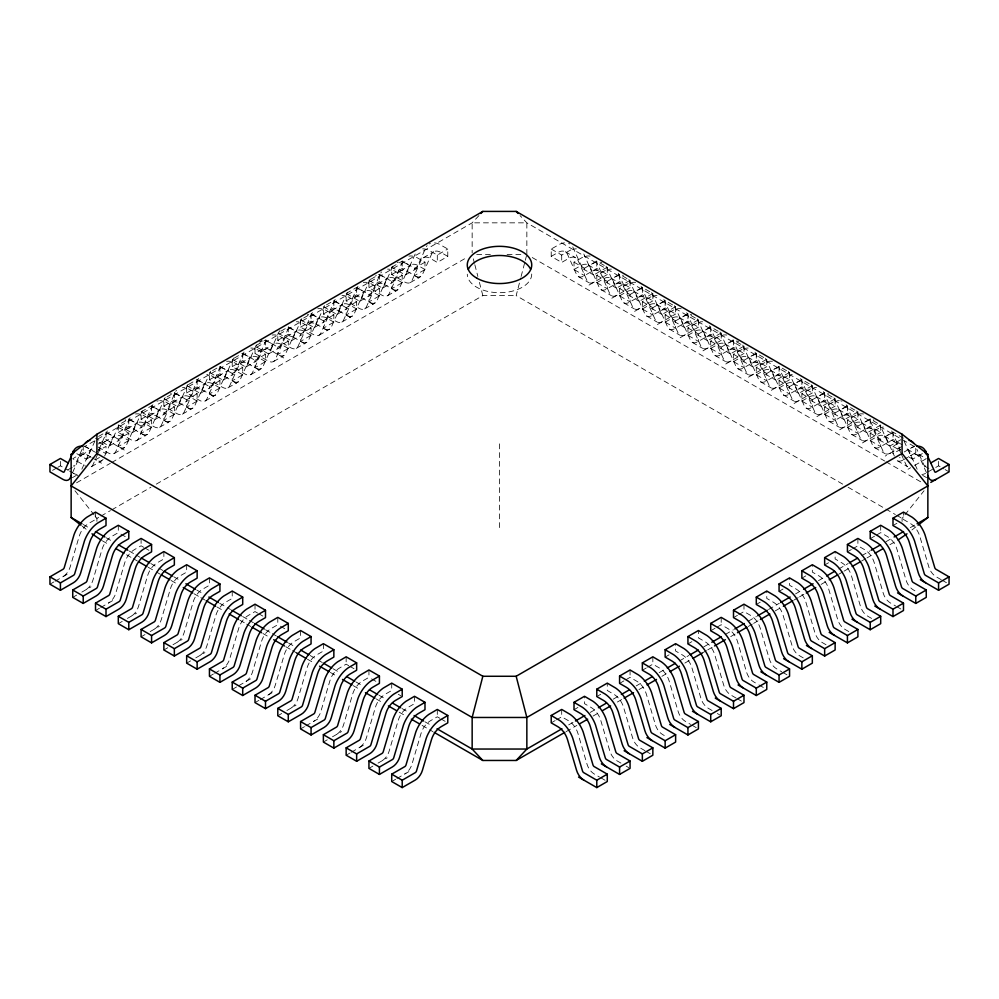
<?xml version="1.0" encoding="UTF-8"?>
<svg xmlns="http://www.w3.org/2000/svg" width="999" height="999" viewBox="0 0 999 999"><rect width="100%" height="100%" fill="white"/><g stroke="black" fill="none" stroke-linecap="round" stroke-linejoin="round"><path stroke-width="0.75" stroke-dasharray="5 3.75" d="M842.706 484.14L516.158 295.604L520.741 277.959M521.116 276.486L524.937 261.775M525.312 260.302L526.461 255.881M82.068 449.338L74.675 465.809A1.961 1.136 60 0 1 73.589 466.021L73.289 465.871M72.59 472.552L79.246 457.667A14.423 8.329 60 0 1 88.686 455.819M81.856 469.205L89.735 451.623A14.423 8.329 60 0 1 95.255 448.414M94.98 440.884L86.975 458.703A1.961 1.136 60 0 1 85.889 458.916L74.026 452.085M98.801 449.712L107.305 430.944M97.79 453.983L92.944 464.81A11.001 6.356 60 0 1 88.736 467.257M98.401 452.634L102.035 444.518A14.423 8.329 60 0 1 111.476 442.657M104.633 456.056L112.512 438.461A14.423 8.329 60 0 1 121.953 436.613L128.784 440.559L128.784 433.191L120.317 428.384A23.452 13.549 60 0 0 115.584 427.023M118.981 425.025L109.765 445.554A1.961 1.136 60 0 1 108.666 445.766L95.517 438.186M220.604 366.346L211.388 386.875A1.961 1.136 60 0 1 210.29 387.1L197.14 379.52L186.663 385.577L186.663 392.932L199.675 400.449A11.001 6.356 60 0 0 206.868 399.038L215.959 378.746A14.423 8.329 60 0 1 225.399 376.885M266.171 340.035L256.955 360.577A1.961 1.136 60 0 1 255.869 360.789L242.707 353.209L232.23 359.265L232.23 366.633L245.242 374.138A11.001 6.356 60 0 0 252.435 372.727L261.526 352.435A14.423 8.329 60 0 1 270.966 350.574M402.884 261.114L393.668 281.643A1.961 1.136 60 0 1 392.57 281.855L379.42 274.275L368.943 280.332L368.943 287.7L381.955 295.217A11.001 6.356 60 0 0 389.148 293.793L398.239 273.501A14.423 8.329 60 0 1 407.679 271.653M415.184 254.008L405.969 274.538A1.961 1.136 60 0 1 404.882 274.75L391.72 267.183L391.72 274.538L404.745 282.055A11.001 6.356 60 0 0 411.938 280.644L421.029 260.352A14.423 8.329 60 0 1 430.457 258.491L437.3 262.437L447.777 256.393L447.777 249.026L439.31 244.218A23.452 13.549 60 0 0 433.104 242.819M130.082 417.794L120.242 439.498A1.961 1.136 60 0 1 119.156 439.71L106.006 432.142L98.139 436.675M152.872 404.632L143.032 426.348A1.961 1.136 60 0 1 141.933 426.561L128.784 418.981L118.307 425.037L118.307 432.405L131.319 439.922A11.001 6.356 60 0 0 138.511 438.499L147.602 418.206A14.423 8.329 60 0 1 157.043 416.358M165.172 397.527L155.332 419.243A1.961 1.136 60 0 1 154.246 419.455L141.096 411.875L141.096 419.243L154.108 426.76A11.001 6.356 60 0 0 161.301 425.349L170.392 405.057A14.423 8.329 60 0 1 179.82 403.196M187.962 384.378L178.122 406.081A1.961 1.136 60 0 1 177.023 406.306L163.873 398.726L163.873 406.094L176.885 413.611A11.001 6.356 60 0 0 184.091 412.187L193.182 391.895A14.423 8.329 60 0 1 202.61 390.047M198.439 378.321L188.599 400.037A1.961 1.136 60 0 1 187.512 400.249L174.35 392.669L165.185 397.964M210.752 371.228L200.899 392.932A1.961 1.136 60 0 1 199.812 393.144L186.663 385.577M233.529 358.067L223.689 379.782A1.961 1.136 60 0 1 222.602 379.995L209.44 372.415L209.44 379.782L222.465 387.3A11.001 6.356 60 0 0 229.658 385.889L238.749 365.584A14.423 8.329 60 0 1 248.177 363.736M244.018 352.01L234.166 373.726A1.961 1.136 60 0 1 233.079 373.938L219.93 366.358L209.44 372.415M256.318 344.917L246.478 366.621A1.961 1.136 60 0 1 245.379 366.833L232.23 359.265M301.885 318.606L292.045 340.309A1.961 1.136 60 0 1 290.959 340.522L277.797 332.954L277.797 340.322L290.821 347.827A11.001 6.356 60 0 0 298.014 346.416L307.105 326.124A14.423 8.329 60 0 1 316.533 324.263M312.362 312.55L302.522 334.265A1.961 1.136 60 0 1 301.436 334.478L288.286 326.898L277.797 332.954M335.152 299.4L325.312 321.104A1.961 1.136 60 0 1 324.213 321.316L311.064 313.748L300.587 319.792L300.587 327.16L313.599 334.677A11.001 6.356 60 0 0 320.791 333.266L329.882 312.962A14.423 8.329 60 0 1 339.323 311.114M347.452 292.295L337.612 313.998A1.961 1.136 60 0 1 336.526 314.223L323.376 306.643L323.376 314.011L336.388 321.528A11.001 6.356 60 0 0 343.581 320.105L352.672 299.812A14.423 8.329 60 0 1 362.1 297.964M357.942 286.238L348.102 307.954A1.961 1.136 60 0 1 347.003 308.167L333.853 300.587L323.376 306.643M370.242 279.133L360.402 300.849A1.961 1.136 60 0 1 359.303 301.061L346.154 293.481L346.154 300.849L359.165 308.366A11.001 6.356 60 0 0 366.371 306.955L375.462 286.663A14.423 8.329 60 0 1 384.89 284.802M902.085 521.378L902.085 518.419L903.995 516.008M904.944 514.81L924.038 490.759M478.958 215.572L472.152 222.839L84.64 446.578M911.9 529.982L916.807 526.148M259.216 342.058L261.838 340.534M141.096 411.875L151.573 405.831L164.723 413.411A1.961 1.136 60 0 0 165.809 413.186L175.662 391.483A23.452 13.549 60 0 1 176.498 390.347M256.331 345.354L265.497 340.06L278.646 347.627A1.961 1.136 60 0 0 279.745 347.415L289.585 325.711A23.452 13.549 60 0 1 290.422 324.575M346.154 293.481L356.643 287.437L369.792 295.017A1.961 1.136 60 0 0 370.879 294.792L380.719 273.089A23.452 13.549 60 0 1 381.556 271.953M391.72 267.183L402.21 261.126L415.359 268.706A1.961 1.136 60 0 0 416.446 268.481L426.298 246.778A23.452 13.549 60 0 1 427.135 245.642M52.572 470.354L56.506 468.081M57.805 467.332L60.427 465.821L68.244 470.329M91.021 457.167L83.217 452.659L72.74 458.716L85.752 466.221M98.139 444.043L106.006 439.51L124.226 450.025M118.307 432.405L128.784 426.348L147.015 436.875M141.096 419.243L151.573 413.199L169.805 423.726M163.873 406.094L174.35 400.037L192.582 410.564M186.663 392.932L197.14 386.888L215.372 397.415M209.44 379.782L219.93 373.726L238.149 384.253M232.23 366.633L242.707 360.577L260.939 371.104M279.932 330.619A23.452 13.549 60 0 0 279.108 331.755L269.255 353.471A1.961 1.136 60 0 1 268.169 353.683L255.02 346.104L255.02 353.471L265.497 347.427L283.728 357.942M277.797 340.322L288.286 334.265L306.506 344.792M300.587 327.16L311.064 321.116L329.295 331.631M323.376 314.011L333.853 307.954L352.085 318.481M346.154 300.849L356.643 294.805L374.862 305.332M368.943 287.7L379.42 281.643L397.652 292.17M391.72 274.538L402.21 268.494L420.442 279.021M81.456 455.107L91.945 449.063M104.246 441.958L114.723 435.901M127.035 428.796L137.512 422.752M149.813 415.646L160.29 409.59M172.602 402.497L183.079 396.441M195.379 389.335L205.869 383.279M218.169 376.186L228.646 370.13M240.959 363.024L251.436 356.98M263.736 349.875L274.226 343.818M286.526 336.713L297.003 330.669M309.315 323.564L319.792 317.507M332.093 310.402L342.582 304.358M354.882 297.252L365.359 291.196M377.659 284.103L388.149 278.047M400.449 270.941L410.926 264.885M423.239 257.792L433.716 251.736M95.517 452.397L106.006 446.341L106.006 453.708L99.163 449.762A14.423 8.329 60 0 0 98.164 449.25M128.784 433.191L118.307 439.248L118.307 446.603L128.784 440.559M151.573 420.03L141.096 426.086L141.096 433.454L151.573 427.397L151.573 420.03L143.107 415.234A23.452 13.549 60 0 0 135.502 413.986M174.35 406.88L163.873 412.937L163.873 420.304L174.35 414.248L174.35 406.88L165.896 402.073A23.452 13.549 60 0 0 159.69 400.674M197.14 393.731L186.663 399.775L186.663 407.142L197.14 401.099L197.14 393.731L188.674 388.923A23.452 13.549 60 0 0 182.467 387.525M219.93 380.569L209.44 386.625L209.44 393.993L219.93 387.937L219.93 380.569L211.463 375.761A23.452 13.549 60 0 0 206.731 374.413M242.707 367.42L232.23 373.464L232.23 380.831L242.707 374.787L242.707 367.42L234.253 362.612A23.452 13.549 60 0 0 226.648 361.376M265.497 354.258L255.02 360.314L255.02 367.682L265.497 361.626L265.497 354.258L257.03 349.463A23.452 13.549 60 0 0 250.824 348.052M288.286 341.109L277.797 347.153L277.797 354.52L288.286 348.476L288.286 341.109L279.82 336.301A23.452 13.549 60 0 0 272.215 335.065M311.064 327.947L300.587 334.003L300.587 341.371L311.064 335.314L311.064 327.947L302.597 323.152A23.452 13.549 60 0 0 296.391 321.74M333.853 314.797L323.376 320.854L323.376 328.209L333.853 322.165L333.853 314.797L325.387 309.99A23.452 13.549 60 0 0 317.782 308.753M356.643 301.648L346.154 307.692L346.154 315.06L356.643 309.003L356.643 301.648L348.176 296.84A23.452 13.549 60 0 0 341.97 295.429M379.42 288.486L368.943 294.543L368.943 301.91L379.42 295.854L379.42 288.486L370.954 283.679A23.452 13.549 60 0 0 363.349 282.442M402.21 275.337L391.72 281.381L391.72 288.748L402.21 282.705L402.21 275.337L393.743 270.529A23.452 13.549 60 0 0 387.537 269.131M424.987 262.175L414.51 268.232L414.51 275.599L424.987 269.543L424.987 262.175L416.533 257.38A23.452 13.549 60 0 0 408.928 256.131M422.627 248.863A23.452 13.549 60 0 1 428.833 250.274L437.3 255.07L447.777 249.026M67.882 469.83L74.425 466.046M86.738 458.941L90.672 456.68M109.515 445.791L120.005 439.735M132.305 432.642L142.782 426.585M155.095 419.48L165.572 413.436M177.872 406.331L188.361 400.274M200.662 393.169L211.139 387.125M223.451 380.02L233.928 373.963M246.229 366.858L256.718 360.814M269.018 353.708L279.495 347.652M291.795 340.547L302.285 334.503M314.585 327.397L325.062 321.341M337.375 314.248L347.852 308.192M360.152 301.086L370.641 295.042M382.942 287.937L393.419 281.88M405.731 274.775L416.208 268.731M95.517 459.765L99.45 457.492M72.403 477.647L76.336 475.387M91.259 466.77L101.736 460.714M114.048 453.608L124.525 447.564M136.826 440.459L147.315 434.403M159.615 427.297L170.092 421.253M182.405 414.148L192.882 408.091M205.182 400.986L215.672 394.942M227.972 387.837L238.449 381.78M250.761 374.675L261.238 368.631M273.539 361.526L284.028 355.469M296.328 348.376L306.805 342.32M319.106 335.214L329.595 329.171M341.895 322.065L352.372 316.009M364.685 308.903L375.162 302.859M387.462 295.754L397.952 289.698M410.252 282.592L420.729 276.548M76.536 482.829L110.302 463.336M111.651 462.549L466.758 257.53M594.255 282.055A11.001 6.356 -60 0 1 587.062 280.644L577.971 260.352A14.423 8.329 -60 0 0 568.543 258.491L561.7 262.437L551.223 256.393L551.223 249.026L559.69 244.218A23.452 13.549 -60 0 1 565.896 242.819M96.915 521.378L96.915 518.419L99.613 516.858M100.961 516.083L110.414 510.626M111.763 509.852L150.899 487.25M156.294 484.14L482.842 295.604L516.158 295.604M551.223 256.393L558.054 252.447A14.423 8.329 -60 0 1 567.494 254.295L576.585 274.588A11.001 6.356 -60 0 0 583.778 276.011L596.79 268.494L607.28 274.538L607.28 267.183L596.79 261.126L583.641 268.706A1.961 1.136 -60 0 1 582.554 268.481L572.702 246.778A23.452 13.549 -60 0 0 571.865 245.642M551.223 249.026L561.7 255.07L570.167 250.274A23.452 13.549 -60 0 1 576.373 248.863M574.013 262.175L584.49 268.232L584.49 275.599L574.013 269.543L574.013 262.175L582.467 257.38A23.452 13.549 -60 0 1 590.072 256.131M574.013 269.543L580.844 265.597A14.423 8.329 -60 0 1 590.272 267.457L599.363 287.749A11.001 6.356 -60 0 0 606.568 289.161L619.58 281.643L630.057 287.7L630.057 280.332L619.58 274.275L606.43 281.855A1.961 1.136 -60 0 1 605.332 281.643L596.116 261.114M49.95 584.203L53.859 581.955M55.157 581.206L68.182 573.688M607.28 267.183L594.118 274.75A1.961 1.136 -60 0 1 593.031 274.538L583.816 254.008M596.79 275.337L607.28 281.381L607.28 288.748L596.79 282.705L596.79 275.337L605.257 270.529A23.452 13.549 -60 0 1 611.463 269.131M589.048 285.065L607.28 274.538M143.706 547.315L141.096 545.791L134.253 549.737A14.423 8.329 -60 0 0 124.825 562.487L115.734 593.281A11.001 6.356 -60 0 1 108.541 603.009M596.79 282.705L603.633 278.758A14.423 8.329 -60 0 1 613.061 280.607L622.152 300.899A11.001 6.356 -60 0 0 629.345 302.322L642.357 294.805L652.846 300.849L652.846 293.481L642.357 287.437L629.208 295.017A1.961 1.136 -60 0 1 628.121 294.792L618.281 273.089A23.452 13.549 -60 0 0 617.444 271.953M72.74 597.365L76.636 595.104M81.843 592.107L90.959 586.838M630.057 280.332L616.907 287.912A1.961 1.136 -60 0 1 615.821 287.7L605.968 265.984A23.452 13.549 -60 0 0 605.132 264.847M619.58 288.486L630.057 294.543L630.057 301.91L619.58 295.854L619.58 288.486L628.046 283.679A23.452 13.549 -60 0 1 635.651 282.442M611.825 298.226L630.057 287.7M619.58 295.854L626.41 291.908A14.423 8.329 -60 0 1 635.851 293.756L644.942 314.061A11.001 6.356 -60 0 0 652.135 315.472L665.147 307.954L675.624 314.011L675.624 306.643L665.147 300.587L651.997 308.167A1.961 1.136 -60 0 1 650.898 307.954L641.058 286.238M95.517 610.514L99.425 608.266M100.724 607.517L113.749 599.999M652.846 293.481L639.697 301.061A1.961 1.136 -60 0 1 638.598 300.849L628.758 279.133M642.357 301.648L652.846 307.692L652.846 315.06L642.357 309.003L642.357 301.648L650.824 296.84A23.452 13.549 -60 0 1 657.03 295.429M634.615 311.376L652.846 300.849M642.357 309.003L649.2 305.057A14.423 8.329 -60 0 1 658.628 306.918L667.719 327.21A11.001 6.356 -60 0 0 674.912 328.621L687.936 321.116L698.413 327.16L698.413 319.792L687.936 313.748L674.787 321.316A1.961 1.136 -60 0 1 673.688 321.104L663.848 299.4M118.307 623.676L122.215 621.415M127.41 618.418L136.538 613.149M675.624 306.643L662.474 314.223A1.961 1.136 -60 0 1 661.388 313.998L651.548 292.295M665.147 314.797L675.624 320.854L675.624 328.209L665.147 322.165L665.147 314.797L673.613 309.99A23.452 13.549 -60 0 1 681.218 308.753M657.404 324.538L675.624 314.011M665.147 322.165L671.977 318.219A14.423 8.329 -60 0 1 681.418 320.067L690.509 340.372A11.001 6.356 -60 0 0 697.702 341.783L710.714 334.265L721.203 340.322L721.203 332.954L710.714 326.898L697.564 334.478A1.961 1.136 -60 0 1 696.478 334.265L686.638 312.55M141.096 636.825L144.992 634.577M150.2 631.568L159.316 626.311M698.413 319.792L685.264 327.372A1.961 1.136 -60 0 1 684.165 327.16L674.325 305.444A23.452 13.549 -60 0 0 672.527 303.359M687.936 327.947L698.413 334.003L698.413 341.371L687.936 335.314L687.936 327.947L696.403 323.152A23.452 13.549 -60 0 1 702.609 321.74M680.182 337.687L698.413 327.16M687.936 335.314L694.767 331.368A14.423 8.329 -60 0 1 704.208 333.229L713.298 353.521A11.001 6.356 -60 0 0 720.491 354.932L733.503 347.427L743.98 353.471L743.98 346.104L733.503 340.06L720.354 347.627A1.961 1.136 -60 0 1 719.255 347.415L709.415 325.711A23.452 13.549 -60 0 0 708.578 324.575M163.873 649.987L167.782 647.727M172.989 644.717L182.105 639.46M721.203 332.954L708.041 340.522A1.961 1.136 -60 0 1 706.955 340.309L697.115 318.606M710.714 341.109L721.203 347.153L721.203 354.52L710.714 348.476L710.714 341.109L719.18 336.301A23.452 13.549 -60 0 1 726.785 335.065M702.971 350.836L721.203 340.322M257.642 613.086L255.02 611.575L248.177 615.521A14.423 8.329 -60 0 0 238.749 628.259L229.658 659.053A11.001 6.356 -60 0 1 222.465 668.781M710.714 348.476L717.557 344.53A14.423 8.329 -60 0 1 726.985 346.378L736.076 366.67A11.001 6.356 -60 0 0 743.268 368.094L756.293 360.577L766.77 366.633L766.77 359.265L756.293 353.209L743.131 360.789A1.961 1.136 -60 0 1 742.045 360.577L732.829 340.035M186.663 663.136L190.559 660.888M195.767 657.879L204.895 652.609M743.98 346.104L730.831 353.683A1.961 1.136 -60 0 1 729.745 353.471L719.892 331.755A23.452 13.549 -60 0 0 719.068 330.619M733.503 354.258L743.98 360.314L743.98 367.682L733.503 361.626L733.503 354.258L741.97 349.463A23.452 13.549 -60 0 1 748.176 348.052M725.761 363.998L743.98 353.471M733.503 361.626L740.334 357.679A14.423 8.329 -60 0 1 749.774 359.54L758.865 379.832A11.001 6.356 -60 0 0 766.058 381.243L779.07 373.726L789.56 379.782L789.56 372.415L779.07 366.358L765.921 373.938A1.961 1.136 -60 0 1 764.834 373.726L754.982 352.01M209.44 676.298L213.349 674.038M214.648 673.289L227.672 665.771M766.77 359.265L753.621 366.833A1.961 1.136 -60 0 1 752.522 366.621L742.682 344.917M756.293 367.42L766.77 373.464L766.77 380.831L756.293 374.787L756.293 367.42L764.747 362.612A23.452 13.549 -60 0 1 772.352 361.376M748.538 377.147L766.77 366.633M756.293 374.787L763.124 370.841A14.423 8.329 -60 0 1 772.552 372.689L781.643 392.982A11.001 6.356 -60 0 0 788.848 394.405L801.86 386.888L812.337 392.932L812.337 385.577L801.86 379.52L788.711 387.1A1.961 1.136 -60 0 1 787.612 386.875L778.396 366.346M232.23 689.447L237.437 686.438M238.736 685.689L250.462 678.92M789.56 372.415L776.398 379.995A1.961 1.136 -60 0 1 775.311 379.782L765.471 358.067M779.07 380.569L789.56 386.625L789.56 393.993L779.07 387.937L779.07 380.569L787.537 375.761A23.452 13.549 -60 0 1 792.269 374.413M771.328 390.309L789.56 379.782M779.07 387.937L785.913 383.991A14.423 8.329 -60 0 1 795.341 385.851L804.432 406.143A11.001 6.356 -60 0 0 811.625 407.555L824.65 400.037L835.127 406.094L835.127 398.726L824.65 392.669L811.488 400.249A1.961 1.136 -60 0 1 810.401 400.037L800.561 378.321M255.02 702.597L258.916 700.349M260.227 699.6L273.239 692.082M812.337 385.577L799.188 393.144A1.961 1.136 -60 0 1 798.101 392.932L788.248 371.228M801.86 393.731L812.337 399.775L812.337 407.142L801.86 401.099L801.86 393.731L810.326 388.923A23.452 13.549 -60 0 1 816.533 387.525M794.105 403.459L812.337 392.932M348.776 665.709L346.154 664.185L339.323 668.131A14.423 8.329 -60 0 0 329.882 680.881L320.791 711.675A11.001 6.356 -60 0 1 313.599 721.403M801.86 401.099L808.691 397.152A14.423 8.329 -60 0 1 818.131 399.001L827.222 419.293A11.001 6.356 -60 0 0 834.415 420.704L847.427 413.199L857.904 419.243L857.904 411.875L847.427 405.831L834.277 413.411A1.961 1.136 -60 0 1 833.191 413.186L823.338 391.483A23.452 13.549 -60 0 0 822.502 390.347M277.797 715.759L281.706 713.498M286.913 710.501L296.029 705.232M835.127 398.726L821.977 406.306A1.961 1.136 -60 0 1 820.878 406.081L811.038 384.378M824.65 406.88L835.127 412.937L835.127 420.304L824.65 414.248L824.65 406.88L833.104 402.073A23.452 13.549 -60 0 1 839.31 400.674M816.895 416.62L835.127 406.094M824.65 414.248L831.48 410.302A14.423 8.329 -60 0 1 840.908 412.15L849.999 432.455A11.001 6.356 -60 0 0 857.204 433.866L870.216 426.348L880.693 432.405L880.693 425.037L870.216 418.981L857.067 426.561A1.961 1.136 -60 0 1 855.968 426.348L846.128 404.632M300.587 728.908L304.495 726.66M305.794 725.911L318.818 718.393M857.904 411.875L844.754 419.455A1.961 1.136 -60 0 1 843.668 419.243L833.828 397.527M847.427 420.03L857.904 426.086L857.904 433.454L847.427 427.397L847.427 420.03L855.893 415.234A23.452 13.549 -60 0 1 863.498 413.986M839.684 429.77L857.904 419.243M847.427 427.397L854.27 423.451A14.423 8.329 -60 0 1 863.698 425.312L872.789 445.604A11.001 6.356 -60 0 0 879.982 447.015L892.994 439.51L903.483 445.554L885.251 456.081M323.376 742.07L327.272 739.809M332.48 736.812L341.596 731.543M880.693 425.037L867.544 432.617A1.961 1.136 -60 0 1 866.445 432.392L856.605 410.689A23.452 13.549 -60 0 0 855.768 409.553M870.216 433.191L880.693 439.248L880.693 446.603L870.216 440.559L870.216 433.191L878.683 428.384A23.452 13.549 -60 0 1 883.416 427.023M862.462 442.932L880.693 432.405M870.216 440.559L877.047 436.613A14.423 8.329 -60 0 1 886.488 438.461L894.367 456.056M903.483 438.186L892.994 432.142L879.844 439.71A1.961 1.136 -60 0 1 878.758 439.498L868.918 417.794M346.154 755.219L350.062 752.971M351.361 752.222L364.385 744.692M900.911 439.672L890.334 445.766A1.961 1.136 -60 0 1 889.235 445.554L880.019 425.025M900.836 449.25A14.423 8.329 -60 0 0 899.837 449.762L892.994 453.708L892.994 446.341L899.987 442.307M439.922 718.318L437.3 716.807L430.457 720.754A14.423 8.329 -60 0 0 421.029 733.503L411.938 764.297A11.001 6.356 -60 0 1 404.745 774.013M904.207 451.973L914.497 446.041M368.943 768.381L372.852 766.121M378.047 763.111L387.175 757.854M914.547 465.472L926.26 458.716L915.783 452.659L903.483 459.765L899.55 457.492M922.402 453.571L913.111 458.916A1.961 1.136 -60 0 1 912.025 458.703L902.809 438.174M908.041 469.23L910.638 467.732M391.72 781.53L395.629 779.282M396.928 778.521L409.952 771.003M928.158 471.828L938.573 465.821L943.805 468.843M551.223 722.864L555.157 720.591M556.468 719.829L561.7 716.807L568.543 720.754A14.423 8.329 60 0 1 577.971 733.503L587.062 764.297A11.001 6.356 60 0 0 594.255 774.013L599.462 777.022M574.013 709.702L577.934 707.442M596.79 696.553L600.724 694.28M619.58 683.391L624.812 680.369M626.123 679.62L630.057 677.347L636.9 681.293A14.423 8.329 60 0 1 646.328 694.043L655.419 724.837A11.001 6.356 60 0 0 662.612 734.552L666.52 736.812M642.357 670.242L646.291 667.969M647.602 667.22L652.846 664.185L659.677 668.131A14.423 8.329 60 0 1 669.118 680.881L678.209 711.675A11.001 6.356 60 0 0 685.401 721.403L690.609 724.4M665.147 657.092L669.08 654.82M687.936 643.93L691.857 641.658M710.714 630.781L715.958 627.747M717.27 626.997L721.203 624.725L728.034 628.671A14.423 8.329 60 0 1 737.474 641.42L746.565 672.215A11.001 6.356 60 0 0 753.758 681.93L757.654 684.19M733.503 617.619L737.437 615.347M738.748 614.597L743.98 611.575L750.823 615.521A14.423 8.329 60 0 1 760.251 628.259L769.342 659.053A11.001 6.356 60 0 0 776.535 668.781L781.742 671.79M756.293 604.47L760.214 602.197M779.07 591.308L783.004 589.048M801.86 578.159L805.793 575.886M824.65 564.997L828.571 562.737M847.427 551.848L851.36 549.575M852.671 548.826L857.904 545.791L864.747 549.737A14.423 8.329 60 0 1 874.175 562.487L883.266 593.281A11.001 6.356 60 0 0 890.459 603.009L895.666 606.006M870.216 538.698L875.449 535.664M876.76 534.915L880.693 532.642L887.524 536.588A14.423 8.329 60 0 1 896.965 549.338L906.056 580.132A11.001 6.356 60 0 0 913.248 589.847L917.157 592.107M892.994 525.536L896.927 523.264M568.693 724.874L574.1 721.753M590.297 712.399L597.052 708.503M613.261 699.15L620.004 695.254M636.213 685.901L642.956 681.992M659.165 672.639L665.921 668.743M679.42 660.951L688.873 655.494M703.721 646.915L710.476 643.019M725.324 634.44L733.428 629.77M748.276 621.191L756.38 616.52M768.531 609.502L779.332 603.259M795.541 593.906L802.284 590.009M818.493 580.656L825.236 576.76M838.748 568.968L848.201 563.511M861.7 555.706L869.804 551.036M886.001 541.683L892.756 537.787M910.301 527.647L915.708 524.525M566.096 731.643L576.885 725.411M593.081 716.058L599.825 712.162M617.37 702.035L622.764 698.925M638.96 689.572L645.704 685.676M661.9 676.323L668.643 672.439M684.839 663.086L691.583 659.19M702.372 652.959L706.43 650.624M707.779 649.837L713.174 646.728M730.719 636.6L736.113 633.478M748.251 626.473L752.297 624.138M753.646 623.351L759.053 620.242M775.236 610.889L781.992 606.992M794.13 599.987L798.176 597.639M799.525 596.865L804.932 593.756M821.116 584.403L827.871 580.506M838.661 574.275L842.706 571.94M844.055 571.153L850.811 567.257M861.6 561.026L865.646 558.691M866.995 557.917L872.402 554.795M889.934 544.667L896.69 540.771M591.483 264.186L592.956 263.424A23.452 13.549 -60 0 1 597.689 262.063M614.26 277.347L615.734 276.586A23.452 13.549 -60 0 1 623.339 275.337M637.05 290.497L638.523 289.735A23.452 13.549 -60 0 1 644.73 288.336M659.839 303.659L661.313 302.884A23.452 13.549 -60 0 1 667.519 301.486M682.617 316.808L684.09 316.046A23.452 13.549 -60 0 1 688.823 314.685M705.406 329.97L706.88 329.195A23.452 13.549 -60 0 1 713.086 327.797M728.196 343.119L729.67 342.357A23.452 13.549 -60 0 1 738.573 341.483M750.973 356.281L752.447 355.507A23.452 13.549 -60 0 1 758.653 354.108M773.763 369.43L775.236 368.668A23.452 13.549 -60 0 1 781.443 367.257M796.553 382.58L798.014 381.818A23.452 13.549 -60 0 1 804.22 380.419M819.33 395.741L820.803 394.98A23.452 13.549 -60 0 1 828.408 393.731M842.12 408.891L843.593 408.129A23.452 13.549 -60 0 1 849.799 406.73M864.897 422.053L866.37 421.278A23.452 13.549 -60 0 1 873.975 420.042M887.686 435.202L889.16 434.44A23.452 13.549 -60 0 1 895.366 433.029M910.476 448.364L911.95 447.589A23.452 13.549 -60 0 1 913.561 446.94M925.711 465.871L925.411 466.021A1.961 1.136 -60 0 1 924.325 465.809L916.932 449.338M476.71 254.42L490.384 254.42M507.092 254.42L522.29 254.42M407.517 264.186L406.044 263.424A23.452 13.549 60 0 0 401.311 262.063M384.74 277.347L383.266 276.586A23.452 13.549 60 0 0 375.661 275.337M361.95 290.497L360.477 289.735A23.452 13.549 60 0 0 354.27 288.336M339.161 303.659L337.687 302.884A23.452 13.549 60 0 0 331.481 301.486M316.383 316.808L314.91 316.046A23.452 13.549 60 0 0 310.177 314.685M293.594 329.97L292.12 329.195A23.452 13.549 60 0 0 285.914 327.797M270.804 343.119L269.33 342.357A23.452 13.549 60 0 0 260.427 341.483M248.027 356.281L246.553 355.507A23.452 13.549 60 0 0 240.347 354.108M225.237 369.43L223.764 368.668A23.452 13.549 60 0 0 217.557 367.257M202.447 382.58L200.986 381.818A23.452 13.549 60 0 0 194.78 380.419M179.67 395.741L178.197 394.98A23.452 13.549 60 0 0 170.592 393.731M156.88 408.891L155.407 408.129A23.452 13.549 60 0 0 149.201 406.73M134.103 422.053L132.63 421.278A23.452 13.549 60 0 0 125.025 420.042M111.314 435.202L109.84 434.44A23.452 13.549 60 0 0 103.634 433.029M88.524 448.364L87.05 447.589A23.452 13.549 60 0 0 85.439 446.94M914.36 446.578L526.848 222.839L520.042 215.572M945.116 469.592L949.05 471.865M565.284 251.736L575.761 257.792M588.074 264.885L598.551 270.941M610.851 278.047L621.341 284.103M633.641 291.196L644.118 297.252M656.418 304.358L666.907 310.402M679.208 317.507L689.685 323.564M701.997 330.669L712.474 336.713M724.774 343.818L735.264 349.875M747.564 356.98L758.041 363.024M770.354 370.13L780.831 376.186M793.131 383.279L803.621 389.335M815.921 396.441L826.398 402.497M838.71 409.59L849.187 415.646M861.488 422.752L871.965 428.796M884.277 435.901L894.754 441.958M907.055 449.063L917.544 455.107M892.994 446.341L900.861 450.886M582.792 268.731L593.269 274.775M605.581 281.88L616.058 287.937M628.359 295.042L638.848 301.086M651.148 308.192L661.625 314.248M673.938 321.341L684.415 327.397M696.715 334.503L707.205 340.547M719.505 347.652L729.982 353.708M742.282 360.814L752.771 366.858M765.072 373.963L775.549 380.02M787.861 387.125L798.338 393.169M810.639 400.274L821.128 406.331M833.428 413.436L843.905 419.48M856.218 426.585L866.695 432.642M878.995 439.735L889.485 445.791M908.328 456.68L912.262 458.941M924.574 466.046L931.118 469.83M578.271 276.548L588.748 282.592M601.048 289.698L611.538 295.754M623.838 302.859L634.315 308.903M646.628 316.009L657.105 322.065M669.405 329.171L679.894 335.214M692.195 342.32L702.672 348.376M714.972 355.469L725.461 361.526M737.761 368.631L748.239 374.675M760.551 381.78L771.028 387.837M783.328 394.942L793.818 400.986M806.118 408.091L816.595 414.148M828.908 421.253L839.385 427.297M851.685 434.403L862.174 440.459M874.475 447.564L884.952 453.608M897.264 460.714L907.741 466.77M922.664 475.387L926.597 477.647M532.242 257.53L884.652 461.001M886.001 461.775L922.464 482.829M848.101 487.25L884.54 508.291M885.888 509.065L895.329 514.522M896.69 515.297L902.085 518.419M447.777 256.393L440.946 252.447A14.423 8.329 60 0 0 431.506 254.295L422.415 274.588A11.001 6.356 60 0 1 415.222 276.011M424.987 269.543L418.156 265.597A14.423 8.329 60 0 0 408.728 267.457L399.637 287.749A11.001 6.356 60 0 1 392.432 289.161M941.245 579.695L936.038 576.698A11.001 6.356 60 0 1 928.845 566.97L919.754 536.176A14.423 8.329 60 0 0 910.314 523.439L903.483 519.492L903.483 512.125M942.544 580.456L946.453 582.704M402.21 282.705L395.367 278.758A14.423 8.329 60 0 0 385.939 280.607L376.848 300.899A11.001 6.356 60 0 1 369.655 302.322M368.943 280.332L382.093 287.912A1.961 1.136 60 0 0 383.179 287.7L393.032 265.984A23.452 13.549 60 0 1 393.868 264.847M379.42 295.854L372.59 291.908A14.423 8.329 60 0 0 363.149 293.756L354.058 314.061A11.001 6.356 60 0 1 346.865 315.472M896.977 606.768L900.873 609.015M356.643 309.003L349.8 305.057A14.423 8.329 60 0 0 340.372 306.918L331.281 327.21A11.001 6.356 60 0 1 324.088 328.621M871.59 618.418L867.681 616.158A11.001 6.356 60 0 1 860.489 606.443L851.398 575.649A14.423 8.329 60 0 0 841.957 562.899L835.127 558.953L835.127 551.585M333.853 322.165L327.023 318.219A14.423 8.329 60 0 0 317.582 320.067L308.491 340.372A11.001 6.356 60 0 1 301.298 341.783M848.8 631.568L844.892 629.32A11.001 6.356 60 0 1 837.699 619.592L828.608 588.798A14.423 8.329 60 0 0 819.18 576.048L812.337 572.102L812.337 564.735M300.587 319.792L313.736 327.372A1.961 1.136 60 0 0 314.835 327.16L324.675 305.444A23.452 13.549 60 0 1 326.473 303.359M311.064 335.314L304.233 331.368A14.423 8.329 60 0 0 294.792 333.229L285.702 353.521A11.001 6.356 60 0 1 278.509 354.932M826.011 644.717L822.115 642.469A11.001 6.356 60 0 1 814.909 632.742L805.818 601.96A14.423 8.329 60 0 0 796.39 589.21L789.56 585.264L789.56 577.897M288.286 348.476L281.443 344.53A14.423 8.329 60 0 0 272.015 346.378L262.924 366.67A11.001 6.356 60 0 1 255.732 368.094M803.233 657.879L799.325 655.619A11.001 6.356 60 0 1 792.132 645.903L783.041 615.109A14.423 8.329 60 0 0 773.601 602.36L766.77 598.413L766.77 591.046M255.02 353.471L268.032 360.989A11.001 6.356 60 0 0 275.225 359.578L284.315 339.273A14.423 8.329 60 0 1 293.756 337.425M265.497 361.626L258.666 357.679A14.423 8.329 60 0 0 249.226 359.54L240.135 379.832A11.001 6.356 60 0 1 232.942 381.243M783.041 672.539L786.95 674.787M242.707 374.787L235.876 370.841A14.423 8.329 60 0 0 226.448 372.689L217.357 392.982A11.001 6.356 60 0 1 210.152 394.405M758.965 684.939L764.16 687.949M219.93 387.937L213.087 383.991A14.423 8.329 60 0 0 203.659 385.851L194.568 406.143A11.001 6.356 60 0 1 187.375 407.555M736.176 698.089L730.968 695.092A11.001 6.356 60 0 1 723.776 685.364L714.685 654.57A14.423 8.329 60 0 0 705.244 641.833L698.413 637.874L698.413 630.519M737.474 698.85L741.383 701.098M197.14 401.099L190.31 397.152A14.423 8.329 60 0 0 180.869 399.001L171.778 419.293A11.001 6.356 60 0 1 164.585 420.704M712.087 710.501L708.179 708.241A11.001 6.356 60 0 1 700.986 698.526L691.895 667.732A14.423 8.329 60 0 0 682.467 654.982L675.624 651.036L675.624 643.668M717.294 713.498L719.892 715.009M174.35 414.248L167.52 410.302A14.423 8.329 60 0 0 158.092 412.15L149.001 432.455A11.001 6.356 60 0 1 141.796 433.866M691.907 725.149L697.115 728.159M151.573 427.397L144.73 423.451A14.423 8.329 60 0 0 135.302 425.312L126.211 445.604A11.001 6.356 60 0 1 119.018 447.015M118.307 425.037L131.456 432.617A1.961 1.136 60 0 0 132.555 432.392L142.395 410.689A23.452 13.549 60 0 1 143.232 409.553M645.029 750.711L639.835 747.702A11.001 6.356 60 0 1 632.629 737.986L623.538 707.192A14.423 8.329 60 0 0 614.11 694.442L607.28 690.496L607.28 683.129M646.341 751.46L650.237 753.721M99.013 442.307L106.006 446.341M98.127 447.065L108.541 453.071A11.001 6.356 60 0 0 115.734 451.66L124.825 431.356A14.423 8.329 60 0 1 134.253 429.508M84.503 446.041L94.793 451.973M92.108 457.792L101.448 463.186M620.953 763.111L617.045 760.863A11.001 6.356 60 0 1 609.852 751.136L600.761 720.354A14.423 8.329 60 0 0 591.321 707.604L584.49 703.658L584.49 696.291M626.148 766.121L628.758 767.632M69.543 471.078L78.659 476.336M600.761 777.771L605.968 780.781M120.929 534.153L126.161 537.175M145.017 548.064L148.951 550.337M258.941 613.836L262.874 616.108M280.419 626.236L285.664 629.258M350.087 666.458L354.021 668.731M371.566 678.858L376.798 681.88M398.276 694.28L400.899 695.791M441.233 719.08L445.154 721.353M83.292 524.525L88.699 527.647M106.244 537.787L112.999 541.683M129.196 551.036L134.603 554.158M135.951 554.932L139.997 557.267M150.799 563.511L157.555 567.407M158.903 568.181L162.962 570.516M173.764 576.76L180.507 580.656M196.716 590.009L203.459 593.906M219.668 603.259L230.469 609.502M242.62 616.52L248.014 619.63M249.375 620.416L253.421 622.752M265.572 629.77L270.979 632.891M272.327 633.666L276.373 636.001M288.524 643.019L295.279 646.915M310.127 655.494L316.883 659.39M318.231 660.177L322.277 662.512M333.079 668.743L339.835 672.639M356.044 681.992L362.787 685.901M378.996 695.254L385.739 699.15M401.948 708.503L408.703 712.399M424.9 721.753L430.307 724.874M102.31 540.771L109.066 544.667M126.598 554.795L132.005 557.917M133.354 558.691L137.4 561.026M148.189 567.257L154.945 571.153M156.294 571.94L160.34 574.275M171.129 580.506L177.884 584.403M194.068 593.756L199.475 596.865M200.824 597.639L204.87 599.987M217.008 606.992L223.764 610.889M239.947 620.242L245.354 623.351M246.703 624.138L250.749 626.473M262.887 633.478L268.281 636.6M285.826 646.728L291.221 649.837M292.57 650.624L296.628 652.959M307.417 659.19L314.161 663.086M330.357 672.439L337.1 676.323M353.296 685.676L360.04 689.572M376.236 698.925L381.63 702.035M399.175 712.162L405.919 716.058M422.115 725.411L432.904 731.643M82.193 526.148L87.1 529.982M74.962 490.759L94.056 514.81M95.005 516.008L96.915 518.419M891.695 430.944L900.199 449.712M926.41 472.552L919.754 457.667A14.423 8.329 -60 0 0 910.314 455.819M917.144 469.205L909.265 451.623A14.423 8.329 -60 0 0 903.745 448.414M900.599 452.634L896.965 444.518A14.423 8.329 -60 0 0 887.524 442.657M901.21 453.983L906.056 464.81A11.001 6.356 -60 0 0 910.264 467.257M473.301 258.828L474.45 263.249M474.825 264.71L477.884 276.486M479.408 282.367L482.842 295.604M938.573 461.401L938.573 465.821M915.783 448.239L915.783 452.659M892.994 432.142L892.994 439.51M880.693 525.274L880.693 532.642M870.216 418.981L870.216 426.348M857.904 538.424L857.904 545.791M847.427 405.831L847.427 413.199M824.65 392.669L824.65 400.037M801.86 379.52L801.86 386.888M779.07 366.358L779.07 373.726M756.293 353.209L756.293 360.577M743.98 604.208L743.98 611.575M733.503 340.06L733.503 347.427M721.203 617.357L721.203 624.725M710.714 326.898L710.714 334.265M687.936 313.748L687.936 321.116M665.147 300.587L665.147 307.954M652.846 656.818L652.846 664.185M642.357 287.437L642.357 294.805M630.057 669.979L630.057 677.347M619.58 274.275L619.58 281.643M596.79 261.126L596.79 268.494M561.7 255.07L561.7 262.437M561.7 709.44L561.7 716.807M526.848 254.42L526.848 222.839L472.152 222.839L472.152 252.909M499.5 443.843L499.5 528.034M437.3 255.07L437.3 262.437M437.3 709.44L437.3 716.807M414.51 696.291L414.51 703.658L407.679 707.604A14.423 8.329 -60 0 0 398.239 720.354L389.148 751.136A11.001 6.356 -60 0 1 381.955 760.863M402.21 261.126L402.21 268.494M391.72 683.129L391.72 690.496L384.89 694.442A14.423 8.329 -60 0 0 375.462 707.192L366.371 737.986A11.001 6.356 -60 0 1 359.165 747.702M379.42 274.275L379.42 281.643M368.943 669.979L368.943 677.347L362.1 681.293A14.423 8.329 -60 0 0 352.672 694.043L343.581 724.837A11.001 6.356 -60 0 1 336.388 734.552M356.643 287.437L356.643 294.805M346.154 656.818L346.154 664.185M333.853 300.587L333.853 307.954M323.376 643.668L323.376 651.036L316.533 654.982A14.423 8.329 -60 0 0 307.105 667.732L298.014 698.526A11.001 6.356 -60 0 1 290.821 708.241M311.064 313.748L311.064 321.116M300.587 630.519L300.587 637.874L293.756 641.833A14.423 8.329 -60 0 0 284.315 654.57L275.225 685.364A11.001 6.356 -60 0 1 268.032 695.092M288.286 326.898L288.286 334.265M277.797 617.357L277.797 624.725L270.966 628.671A14.423 8.329 -60 0 0 261.526 641.42L252.435 672.215A11.001 6.356 -60 0 1 245.242 681.93M265.497 340.06L265.497 347.427M255.02 604.208L255.02 611.575M242.707 353.209L242.707 360.577M232.23 591.046L232.23 598.413L225.399 602.36A14.423 8.329 -60 0 0 215.959 615.109L206.868 645.903A11.001 6.356 -60 0 1 199.675 655.619M219.93 366.358L219.93 373.726M209.44 577.897L209.44 585.264L202.61 589.21A14.423 8.329 -60 0 0 193.182 601.96L184.091 632.742A11.001 6.356 -60 0 1 176.885 642.469M197.14 379.52L197.14 386.888M186.663 564.735L186.663 572.102L179.82 576.048A14.423 8.329 -60 0 0 170.392 588.798L161.301 619.592A11.001 6.356 -60 0 1 154.108 629.32M174.35 392.669L174.35 400.037M163.873 551.585L163.873 558.953L157.043 562.899A14.423 8.329 -60 0 0 147.602 575.649L138.511 606.443A11.001 6.356 -60 0 1 131.319 616.158M151.573 405.831L151.573 413.199M141.096 538.424L141.096 545.791M128.784 418.981L128.784 426.348M118.307 525.274L118.307 532.642L111.476 536.588A14.423 8.329 -60 0 0 102.035 549.338L92.944 580.132A11.001 6.356 -60 0 1 85.752 589.847M106.006 432.142L106.006 439.51M95.517 512.125L95.517 519.492L88.686 523.439A14.423 8.329 -60 0 0 79.246 536.176L70.155 566.97A11.001 6.356 -60 0 1 62.962 576.698M83.217 445.292L83.217 452.659M60.427 461.401L60.427 465.821M531.718 274.013A32.218 18.606 0 0 1 499.65 292.695A32.218 18.606 0 0 1 467.282 274.188M77.123 474.388A11.001 6.356 60 0 1 73.451 473.326M103.097 459.378A11.001 6.356 60 0 1 96.229 460.177M156.98 401.211A23.452 13.549 60 0 1 158.292 400.836M662.612 321.528A11.001 6.356 -60 0 1 655.419 320.105L646.328 299.812A14.423 8.329 -60 0 0 636.9 297.964M685.401 334.677A11.001 6.356 -60 0 1 678.209 333.266L669.118 312.962A14.423 8.329 -60 0 0 659.677 311.114M708.179 347.827A11.001 6.356 -60 0 1 700.986 346.416L691.895 326.124A14.423 8.329 -60 0 0 682.467 324.263M690.297 314.635A23.452 13.549 -60 0 1 691.695 314.81M730.968 360.989A11.001 6.356 -60 0 1 723.776 359.578L714.685 339.273A14.423 8.329 -60 0 0 705.244 337.425M753.758 374.138A11.001 6.356 -60 0 1 746.565 372.727L737.474 352.435A14.423 8.329 -60 0 0 728.034 350.574M429.195 243.918A23.452 13.549 60 0 1 430.394 243.344M397.127 262.55A23.452 13.549 60 0 1 398.439 262.188M307.305 314.81A23.452 13.549 60 0 1 308.703 314.635M568.606 243.344A23.452 13.549 -60 0 1 569.805 243.918M617.045 295.217A11.001 6.356 -60 0 1 609.852 293.793L600.761 273.501A14.423 8.329 -60 0 0 591.321 271.653M600.561 262.188A23.452 13.549 -60 0 1 601.873 262.55M639.835 308.366A11.001 6.356 -60 0 1 632.629 306.955L623.538 286.663A14.423 8.329 -60 0 0 614.11 284.802M925.549 473.326A11.001 6.356 -60 0 1 921.877 474.388M902.771 460.177A11.001 6.356 -60 0 1 895.903 459.378M890.459 453.071A11.001 6.356 -60 0 1 883.266 451.66L874.175 431.356A14.423 8.329 -60 0 0 864.747 429.508M867.681 439.922A11.001 6.356 -60 0 1 860.489 438.499L851.398 418.206A14.423 8.329 -60 0 0 841.957 416.358M840.708 400.836A23.452 13.549 -60 0 1 842.02 401.211M844.892 426.76A11.001 6.356 -60 0 1 837.699 425.349L828.608 405.057A14.423 8.329 -60 0 0 819.18 403.196M822.115 413.611A11.001 6.356 -60 0 1 814.909 412.187L805.818 391.895A14.423 8.329 -60 0 0 796.39 390.047M799.325 400.449A11.001 6.356 -60 0 1 792.132 399.038L783.041 378.746A14.423 8.329 -60 0 0 773.601 376.885M776.535 387.3A11.001 6.356 -60 0 1 769.342 385.889L760.251 365.584A14.423 8.329 -60 0 0 750.823 363.736"/><path stroke-width="1.5" d="M918.044 525.187L927.859 517.519L927.859 454.37L902.085 434.228L516.158 211.413L482.842 211.413L96.915 434.228L96.915 453.471L482.842 676.273L472.152 717.469L472.152 749.038L482.842 760.464L516.158 760.464L564.747 732.417M71.366 475.262L70.155 477.972A11.001 6.356 60 0 1 62.962 479.383L49.95 471.865L49.95 464.498L60.427 458.454L68.144 462.899M96.915 453.471L71.141 485.939L472.152 717.469L526.848 717.469L927.859 485.939L902.085 453.471L902.085 434.228M480.894 213.499L482.842 211.413M516.158 760.464L526.848 749.038L561.95 728.771M80.956 525.187L71.141 517.519L71.141 454.37L96.915 434.228M906.992 533.816L898.039 539.997M71.141 454.37L73.839 452.809M106.006 518.169L97.54 523.139A23.452 13.549 -60 0 0 84.515 540.734L74.675 573.813A1.961 1.136 -60 0 1 73.589 575.287L60.427 582.892L49.95 576.848L49.95 584.203L60.427 590.259L73.451 582.742A11.001 6.356 -60 0 0 80.644 573.026L89.735 542.232A14.423 8.329 -60 0 1 99.163 529.482L106.006 525.536L106.006 518.169L95.517 512.125L87.05 517.095A23.452 13.549 -60 0 0 74.038 534.677L64.198 567.757A1.961 1.136 -60 0 1 63.099 569.23L49.95 576.848M128.784 531.331L120.317 536.301A23.452 13.549 -60 0 0 107.305 553.883L97.465 586.962A1.961 1.136 -60 0 1 96.366 588.436L83.217 596.053L72.74 589.997L72.74 597.365L83.217 603.421L96.229 595.904A11.001 6.356 -60 0 0 103.421 586.176L112.512 555.382A14.423 8.329 -60 0 1 121.953 542.644L128.784 538.698L128.784 531.331L118.307 525.274L109.84 530.244A23.452 13.549 -60 0 0 96.816 547.839L86.975 580.906A1.961 1.136 -60 0 1 85.889 582.392L72.74 589.997M151.573 544.48L143.107 549.45A23.452 13.549 -60 0 0 130.082 567.045L120.242 600.124A1.961 1.136 -60 0 1 119.156 601.598L106.006 609.203L95.517 603.146L95.517 610.514L106.006 616.57L119.018 609.053A11.001 6.356 -60 0 0 126.211 599.338L135.302 568.543A14.423 8.329 -60 0 1 144.73 555.794L151.573 551.848L151.573 544.48L141.096 538.424L132.63 543.406A23.452 13.549 -60 0 0 119.605 560.988L109.765 594.068A1.961 1.136 -60 0 1 108.666 595.541L95.517 603.146M174.35 557.629L165.896 562.612A23.452 13.549 -60 0 0 152.872 580.194L143.032 613.274A1.961 1.136 -60 0 1 141.933 614.747L128.784 622.352L118.307 616.308L118.307 623.676L128.784 629.72L141.796 622.215A11.001 6.356 -60 0 0 149.001 612.487L158.092 581.693A14.423 8.329 -60 0 1 167.52 568.943L174.35 564.997L174.35 557.629L163.873 551.585L155.407 556.555A23.452 13.549 -60 0 0 142.395 574.15L132.555 607.217A1.961 1.136 -60 0 1 131.456 608.691L118.307 616.308M197.14 570.791L188.674 575.761A23.452 13.549 -60 0 0 175.662 593.356L165.809 626.423A1.961 1.136 -60 0 1 164.723 627.909L151.573 635.514L141.096 629.457L141.096 636.825L151.573 642.881L164.585 635.364A11.001 6.356 -60 0 0 171.778 625.649L180.869 594.855A14.423 8.329 -60 0 1 190.31 582.105L197.14 578.159L197.14 570.791L186.663 564.735L178.197 569.705A23.452 13.549 -60 0 0 165.172 587.3L155.332 620.379A1.961 1.136 -60 0 1 154.246 621.853L141.096 629.457M219.93 583.94L211.463 588.911A23.452 13.549 -60 0 0 198.439 606.505L188.599 639.585A1.961 1.136 -60 0 1 187.512 641.058L174.35 648.663L163.873 642.619L163.873 649.987L174.35 656.031L187.375 648.526A11.001 6.356 -60 0 0 194.568 638.798L203.659 608.004A14.423 8.329 -60 0 1 213.087 595.254L219.93 591.308L219.93 583.94L209.44 577.897L200.986 582.867A23.452 13.549 -60 0 0 187.962 600.461L178.122 633.528A1.961 1.136 -60 0 1 177.023 635.002L163.873 642.619M242.707 597.102L234.253 602.072A23.452 13.549 -60 0 0 221.229 619.667L211.388 652.734A1.961 1.136 -60 0 1 210.29 654.208L197.14 661.825L186.663 655.769L186.663 663.136L197.14 669.193L210.152 661.675A11.001 6.356 -60 0 0 217.357 651.96L226.448 621.166A14.423 8.329 -60 0 1 235.876 608.416L242.707 604.47L242.707 597.102L232.23 591.046L223.764 596.016A23.452 13.549 -60 0 0 210.752 613.611L200.899 646.69A1.961 1.136 -60 0 1 199.812 648.164L186.663 655.769M265.497 610.252L257.03 615.222A23.452 13.549 -60 0 0 244.018 632.817L234.166 665.896A1.961 1.136 -60 0 1 233.079 667.369L219.93 674.974L209.44 668.93L209.44 676.298L219.93 682.342L232.942 674.824A11.001 6.356 -60 0 0 240.135 665.109L249.226 634.315A14.423 8.329 -60 0 1 258.666 621.565L265.497 617.619L265.497 610.252L255.02 604.208L246.553 609.178A23.452 13.549 -60 0 0 233.529 626.76L223.689 659.839A1.961 1.136 -60 0 1 222.602 661.313L209.44 668.93M288.286 623.413L279.82 628.383A23.452 13.549 -60 0 0 266.795 645.966L256.955 679.045A1.961 1.136 -60 0 1 255.869 680.519L242.707 688.136L232.23 682.08L232.23 689.447L242.707 695.504L255.732 687.986A11.001 6.356 -60 0 0 262.924 678.259L272.015 647.464A14.423 8.329 -60 0 1 281.443 634.727L288.286 630.781L288.286 623.413L277.797 617.357L269.33 622.327A23.452 13.549 -60 0 0 256.318 639.922L246.478 673.001A1.961 1.136 -60 0 1 245.379 674.475L232.23 682.08M311.064 636.563L302.597 641.533A23.452 13.549 -60 0 0 289.585 659.128L279.745 692.207A1.961 1.136 -60 0 1 278.646 693.681L265.497 701.286L255.02 695.242L255.02 702.597L265.497 708.653L278.509 701.136A11.001 6.356 -60 0 0 285.702 691.42L294.792 660.626A14.423 8.329 -60 0 1 304.233 647.876L311.064 643.93L311.064 636.563L300.587 630.519L292.12 635.489A23.452 13.549 -60 0 0 279.108 653.071L269.255 686.151A1.961 1.136 -60 0 1 268.169 687.624L255.02 695.242M333.853 649.725L325.387 654.695A23.452 13.549 -60 0 0 312.362 672.277L302.522 705.356A1.961 1.136 -60 0 1 301.436 706.83L288.286 714.447L277.797 708.391L277.797 715.759L288.286 721.802L301.298 714.297A11.001 6.356 -60 0 0 308.491 704.57L317.582 673.776A14.423 8.329 -60 0 1 327.023 661.038L333.853 657.092L333.853 649.725L323.376 643.668L314.91 648.638A23.452 13.549 -60 0 0 301.885 666.233L292.045 699.3A1.961 1.136 -60 0 1 290.959 700.786L277.797 708.391M356.643 662.874L348.176 667.844A23.452 13.549 -60 0 0 335.152 685.439L325.312 718.506A1.961 1.136 -60 0 1 324.213 719.992L311.064 727.597L300.587 721.54L300.587 728.908L311.064 734.964L324.088 727.447A11.001 6.356 -60 0 0 331.281 717.732L340.372 686.937A14.423 8.329 -60 0 1 349.8 674.188L356.643 670.242L356.643 662.874L346.154 656.818L337.687 661.8A23.452 13.549 -60 0 0 324.675 679.382L314.835 712.462A1.961 1.136 -60 0 1 313.736 713.935L300.587 721.54M379.42 676.023L370.954 681.006A23.452 13.549 -60 0 0 357.942 698.588L348.102 731.668A1.961 1.136 -60 0 1 347.003 733.141L333.853 740.746L323.376 734.702L323.376 742.07L333.853 748.114L346.865 740.609A11.001 6.356 -60 0 0 354.058 730.881L363.149 700.087A14.423 8.329 -60 0 1 372.59 687.337L379.42 683.391L379.42 676.023L368.943 669.979L360.477 674.949A23.452 13.549 -60 0 0 347.452 692.544L337.612 725.611A1.961 1.136 -60 0 1 336.526 727.085L323.376 734.702M402.21 689.185L393.743 694.155A23.452 13.549 -60 0 0 380.719 711.75L370.879 744.817A1.961 1.136 -60 0 1 369.792 746.29L356.643 753.908L346.154 747.851L346.154 755.219L356.643 761.275L369.655 753.758A11.001 6.356 -60 0 0 376.848 744.043L385.939 713.249A14.423 8.329 -60 0 1 395.367 700.499L402.21 696.553L402.21 689.185L391.72 683.129L383.266 688.099A23.452 13.549 -60 0 0 370.242 705.694L360.402 738.773A1.961 1.136 -60 0 1 359.303 740.247L346.154 747.851M424.987 702.334L416.533 707.304A23.452 13.549 -60 0 0 403.509 724.899L393.668 757.979A1.961 1.136 -60 0 1 392.57 759.452L379.42 767.057L368.943 761.013L368.943 768.381L379.42 774.425L392.432 766.92A11.001 6.356 -60 0 0 399.637 757.192L408.728 726.398A14.423 8.329 -60 0 1 418.156 713.648L424.987 709.702L424.987 702.334L414.51 696.291L406.044 701.261A23.452 13.549 -60 0 0 393.032 718.855L383.179 751.922A1.961 1.136 -60 0 1 382.093 753.396L368.943 761.013M447.777 715.496L439.31 720.466A23.452 13.549 -60 0 0 426.298 738.061L416.446 771.128A1.961 1.136 -60 0 1 415.359 772.602L402.21 780.219L391.72 774.163L391.72 781.53L402.21 787.587L415.222 780.069A11.001 6.356 -60 0 0 422.415 770.341L431.506 739.56A14.423 8.329 -60 0 1 440.946 726.81L447.777 722.864L447.777 715.496L437.3 709.44L428.833 714.41A23.452 13.549 -60 0 0 415.809 732.005L405.969 765.084A1.961 1.136 -60 0 1 404.882 766.558L391.72 774.163M482.842 676.273L516.158 676.273L902.085 453.471M930.856 462.899L938.573 458.454L949.05 464.498L949.05 471.865L930.818 482.392M949.05 464.498L935.901 472.077A1.961 1.136 -60 0 1 934.802 471.865L924.962 450.149A23.452 13.549 -60 0 0 916.682 446.228M583.778 780.069A11.001 6.356 60 0 1 576.585 770.341L567.494 739.56A14.423 8.329 60 0 0 558.054 726.81L551.223 722.864L551.223 715.496L561.7 709.44L570.167 714.41A23.452 13.549 60 0 1 583.191 732.005L593.031 765.084A1.961 1.136 60 0 0 594.118 766.558L607.28 774.163L607.28 781.53L596.79 787.587L578.558 777.06M606.568 766.92A11.001 6.356 60 0 1 599.363 757.192L590.272 726.398A14.423 8.329 60 0 0 580.844 713.648L574.013 709.702L574.013 702.334L584.49 696.291L592.956 701.261A23.452 13.549 60 0 1 605.968 718.855L615.821 751.922A1.961 1.136 60 0 0 616.907 753.396L630.057 761.013L630.057 768.381L619.58 774.425L601.348 763.91M629.345 753.758A11.001 6.356 60 0 1 622.152 744.043L613.061 713.249A14.423 8.329 60 0 0 603.633 700.499L596.79 696.553L596.79 689.185L607.28 683.129L615.734 688.099A23.452 13.549 60 0 1 628.758 705.694L638.598 738.773A1.961 1.136 60 0 0 639.697 740.247L652.846 747.851L652.846 755.219L642.357 761.275L624.138 750.749M652.135 740.609A11.001 6.356 60 0 1 644.942 730.881L635.851 700.087A14.423 8.329 60 0 0 626.41 687.337L619.58 683.391L619.58 676.023L630.057 669.979L638.523 674.949A23.452 13.549 60 0 1 651.548 692.544L661.388 725.611A1.961 1.136 60 0 0 662.474 727.085L675.624 734.702L675.624 742.07L665.147 748.114L646.915 737.599M674.912 727.447A11.001 6.356 60 0 1 667.719 717.732L658.628 686.937A14.423 8.329 60 0 0 649.2 674.188L642.357 670.242L642.357 662.874L652.846 656.818L661.313 661.8A23.452 13.549 60 0 1 674.325 679.382L684.165 712.462A1.961 1.136 60 0 0 685.264 713.935L698.413 721.54L698.413 728.908L687.936 734.964L669.705 724.437M697.702 714.297A11.001 6.356 60 0 1 690.509 704.57L681.418 673.776A14.423 8.329 60 0 0 671.977 661.038L665.147 657.092L665.147 649.725L675.624 643.668L684.09 648.638A23.452 13.549 60 0 1 697.115 666.233L706.955 699.3A1.961 1.136 60 0 0 708.041 700.786L721.203 708.391L721.203 715.759L710.714 721.802L692.494 711.288M720.491 701.136A11.001 6.356 60 0 1 713.298 691.42L704.208 660.626A14.423 8.329 60 0 0 694.767 647.876L687.936 643.93L687.936 636.563L698.413 630.519L706.88 635.489A23.452 13.549 60 0 1 719.892 653.071L729.745 686.151A1.961 1.136 60 0 0 730.831 687.624L743.98 695.242L743.98 702.597L733.503 708.653L715.272 698.126M743.268 687.986A11.001 6.356 60 0 1 736.076 678.259L726.985 647.464A14.423 8.329 60 0 0 717.557 634.727L710.714 630.781L710.714 623.413L721.203 617.357L729.67 622.327A23.452 13.549 60 0 1 742.682 639.922L752.522 673.001A1.961 1.136 60 0 0 753.621 674.475L766.77 682.08L766.77 689.447L756.293 695.504L738.061 684.977M766.058 674.824A11.001 6.356 60 0 1 758.865 665.109L749.774 634.315A14.423 8.329 60 0 0 740.334 621.565L733.503 617.619L733.503 610.252L743.98 604.208L752.447 609.178A23.452 13.549 60 0 1 765.471 626.76L775.311 659.839A1.961 1.136 60 0 0 776.398 661.313L789.56 668.93L789.56 676.298L779.07 682.342L760.851 671.815M788.848 661.675A11.001 6.356 60 0 1 781.643 651.96L772.552 621.166A14.423 8.329 60 0 0 763.124 608.416L756.293 604.47L756.293 597.102L766.77 591.046L775.236 596.016A23.452 13.549 60 0 1 788.248 613.611L798.101 646.69A1.961 1.136 60 0 0 799.188 648.164L812.337 655.769L812.337 663.136L801.86 669.193L783.628 658.666M811.625 648.526A11.001 6.356 60 0 1 804.432 638.798L795.341 608.004A14.423 8.329 60 0 0 785.913 595.254L779.07 591.308L779.07 583.94L789.56 577.897L798.014 582.867A23.452 13.549 60 0 1 811.038 600.461L820.878 633.528A1.961 1.136 60 0 0 821.977 635.002L835.127 642.619L835.127 649.987L824.65 656.031L806.418 645.516M834.415 635.364A11.001 6.356 60 0 1 827.222 625.649L818.131 594.855A14.423 8.329 60 0 0 808.691 582.105L801.86 578.159L801.86 570.791L812.337 564.735L820.803 569.705A23.452 13.549 60 0 1 833.828 587.3L843.668 620.379A1.961 1.136 60 0 0 844.754 621.853L857.904 629.457L857.904 636.825L847.427 642.881L829.195 632.355M857.204 622.215A11.001 6.356 60 0 1 849.999 612.487L840.908 581.693A14.423 8.329 60 0 0 831.48 568.943L824.65 564.997L824.65 557.629L835.127 551.585L843.593 556.555A23.452 13.549 60 0 1 856.605 574.15L866.445 607.217A1.961 1.136 60 0 0 867.544 608.691L880.693 616.308L880.693 623.676L870.216 629.72L851.985 619.205M879.982 609.053A11.001 6.356 60 0 1 872.789 599.338L863.698 568.543A14.423 8.329 60 0 0 854.27 555.794L847.427 551.848L847.427 544.48L857.904 538.424L866.37 543.406A23.452 13.549 60 0 1 879.395 560.988L889.235 594.068A1.961 1.136 60 0 0 890.334 595.541L903.483 603.146L903.483 610.514L892.994 616.57L874.774 606.043M902.771 595.904A11.001 6.356 60 0 1 895.579 586.176L886.488 555.382A14.423 8.329 60 0 0 877.047 542.644L870.216 538.698L870.216 531.331L880.693 525.274L889.16 530.244A23.452 13.549 60 0 1 902.184 547.839L912.025 580.906A1.961 1.136 60 0 0 913.111 582.392L926.26 589.997L926.26 597.365L915.783 603.421L897.552 592.894M925.549 582.742A11.001 6.356 60 0 1 918.356 573.026L909.265 542.232A14.423 8.329 60 0 0 899.837 529.482L892.994 525.536L892.994 518.169L903.483 512.125L911.95 517.095A23.452 13.549 60 0 1 924.962 534.677L934.802 567.757A1.961 1.136 60 0 0 935.901 569.23L949.05 576.848L949.05 584.203L938.573 590.259L920.341 579.732M575.449 720.978L584.902 715.521M598.401 707.729L606.505 703.046M621.353 694.467L629.457 689.797M644.318 681.218L652.409 676.535M667.27 667.969L675.361 663.286M690.222 654.72L698.326 650.037M711.825 642.245L721.278 636.788M734.777 628.983L744.23 623.526M757.729 615.734L767.182 610.277M780.681 602.484L790.134 597.027M803.633 589.235L813.086 583.778M826.598 575.973L834.689 571.303M849.55 562.724L857.654 558.054M871.153 550.249L880.606 544.792M894.105 537L903.558 531.543M917.057 523.751L927.859 517.519M579.582 723.85L587.674 719.18M602.522 710.601L610.614 705.931M624.113 698.139L633.553 692.694M647.052 684.902L656.493 679.445M669.992 671.653L679.432 666.196M692.931 658.416L702.372 652.959M714.522 645.941L725.311 639.71M737.462 632.704L746.902 627.247M760.401 619.455L769.842 614.01M783.341 606.218L792.781 600.761M806.28 592.969L815.721 587.512M829.22 579.732L837.312 575.049M852.159 566.483L860.251 561.813M875.099 553.234L883.191 548.563M551.223 715.496L559.69 720.466A23.452 13.549 60 0 1 572.702 738.061L582.554 771.128A1.961 1.136 60 0 0 583.641 772.602L596.79 780.219L607.28 774.163M574.013 702.334L582.467 707.304A23.452 13.549 60 0 1 595.491 724.899L605.332 757.979A1.961 1.136 60 0 0 606.43 759.452L619.58 767.057L630.057 761.013M596.79 689.185L605.257 694.155A23.452 13.549 60 0 1 618.281 711.75L628.121 744.817A1.961 1.136 60 0 0 629.208 746.29L642.357 753.908L652.846 747.851M619.58 676.023L628.046 681.006A23.452 13.549 60 0 1 641.058 698.588L650.898 731.668A1.961 1.136 60 0 0 651.997 733.141L665.147 740.746L675.624 734.702M642.357 662.874L650.824 667.844A23.452 13.549 60 0 1 663.848 685.439L673.688 718.506A1.961 1.136 60 0 0 674.787 719.992L687.936 727.597L698.413 721.54M665.147 649.725L673.613 654.695A23.452 13.549 60 0 1 686.638 672.277L696.478 705.356A1.961 1.136 60 0 0 697.564 706.83L710.714 714.447L721.203 708.391M687.936 636.563L696.403 641.533A23.452 13.549 60 0 1 709.415 659.128L719.255 692.207A1.961 1.136 60 0 0 720.354 693.681L733.503 701.286L743.98 695.242M710.714 623.413L719.18 628.383A23.452 13.549 60 0 1 732.205 645.966L742.045 679.045A1.961 1.136 60 0 0 743.131 680.519L756.293 688.136L766.77 682.08M733.503 610.252L741.97 615.222A23.452 13.549 60 0 1 754.982 632.817L764.834 665.896A1.961 1.136 60 0 0 765.921 667.369L779.07 674.974L789.56 668.93M756.293 597.102L764.747 602.072A23.452 13.549 60 0 1 777.771 619.667L787.612 652.734A1.961 1.136 60 0 0 788.711 654.208L801.86 661.825L812.337 655.769M779.07 583.94L787.537 588.911A23.452 13.549 60 0 1 800.561 606.505L810.401 639.585A1.961 1.136 60 0 0 811.488 641.058L824.65 648.663L835.127 642.619M801.86 570.791L810.326 575.761A23.452 13.549 60 0 1 823.338 593.356L833.191 626.423A1.961 1.136 60 0 0 834.277 627.909L847.427 635.514L857.904 629.457M824.65 557.629L833.104 562.612A23.452 13.549 60 0 1 846.128 580.194L855.968 613.274A1.961 1.136 60 0 0 857.067 614.747L870.216 622.352L880.693 616.308M847.427 544.48L855.893 549.45A23.452 13.549 60 0 1 868.918 567.045L878.758 600.124A1.961 1.136 60 0 0 879.844 601.598L892.994 609.203L903.483 603.146M870.216 531.331L878.683 536.301A23.452 13.549 60 0 1 891.695 553.883L901.535 586.962A1.961 1.136 60 0 0 902.634 588.436L915.783 596.053L926.26 589.997M892.994 518.169L901.46 523.139A23.452 13.549 60 0 1 914.485 540.734L924.325 573.813A1.961 1.136 60 0 0 925.411 575.287L938.573 582.892L949.05 576.848M925.161 452.809L927.859 454.37M49.95 464.498L63.099 472.077A1.961 1.136 60 0 0 64.198 471.865L74.038 450.149A23.452 13.549 60 0 1 82.318 446.228M71.141 517.519L81.943 523.751M95.442 531.543L104.895 537M118.394 544.792L127.847 550.249M141.346 558.054L149.45 562.724M164.311 571.303L172.402 575.973M185.914 583.778L195.367 589.235M208.866 597.027L218.319 602.484M231.818 610.277L241.271 615.734M254.77 623.526L264.223 628.983M277.722 636.788L287.175 642.245M300.674 650.037L308.778 654.72M323.639 663.286L331.73 667.969M346.591 676.535L354.682 681.218M369.543 689.797L377.647 694.467M392.495 703.046L400.599 707.729M414.098 715.521L423.551 720.978M437.05 728.771L472.152 749.038L526.848 749.038L526.848 717.469L516.158 676.273M100.961 539.997L92.008 533.816M115.809 548.563L123.901 553.234M138.749 561.813L146.841 566.483M161.688 575.049L169.78 579.732M183.279 587.512L192.72 592.969M206.219 600.761L215.659 606.218M229.158 614.01L238.599 619.455M252.098 627.247L261.538 632.704M273.689 639.71L284.478 645.941M296.628 652.959L306.069 658.416M319.568 666.196L329.008 671.653M342.507 679.445L351.948 684.902M365.447 692.694L374.887 698.139M388.386 705.931L396.478 710.601M411.326 719.18L419.418 723.85M434.253 732.417L482.842 760.464M516.158 211.413L518.106 213.499M927.634 475.262L928.845 477.972A11.001 6.356 -60 0 0 936.038 479.383M938.573 582.892L938.573 590.259M926.26 451.348L926.26 454.295M915.783 596.053L915.783 603.421M892.994 609.203L892.994 616.57M870.216 622.352L870.216 629.72M847.427 635.514L847.427 642.881M824.65 648.663L824.65 656.031M801.86 661.825L801.86 669.193M779.07 674.974L779.07 682.342M756.293 688.136L756.293 695.504M733.503 701.286L733.503 708.653M710.714 714.447L710.714 721.802M687.936 727.597L687.936 734.964M665.147 740.746L665.147 748.114M642.357 753.908L642.357 761.275M619.58 767.057L619.58 774.425M596.79 780.219L596.79 787.587M402.21 780.219L402.21 787.587M379.42 767.057L379.42 774.425M356.643 753.908L356.643 761.275M333.853 740.746L333.853 748.114M311.064 727.597L311.064 734.964M288.286 714.447L288.286 721.802M265.497 701.286L265.497 708.653M242.707 688.136L242.707 695.504M219.93 674.974L219.93 682.342M197.14 661.825L197.14 669.193M174.35 648.663L174.35 656.031M151.573 635.514L151.573 642.881M128.784 622.352L128.784 629.72M106.006 609.203L106.006 616.57M83.217 596.053L83.217 603.421M72.74 451.348L72.74 454.295M60.427 582.892L60.427 590.259M468.331 269.368A32.218 18.606 0 0 1 499.35 255.494A32.218 18.606 0 0 1 530.581 269.193M85.352 442.969A23.452 13.549 60 0 1 89.935 440.297M909.065 440.297A23.452 13.549 -60 0 1 913.648 442.969M476.823 278.159A32.218 18.606 0 0 0 530.669 269.668A32.218 18.606 0 0 0 491.008 246.99A32.218 18.606 0 0 0 476.823 278.159"/></g></svg>
